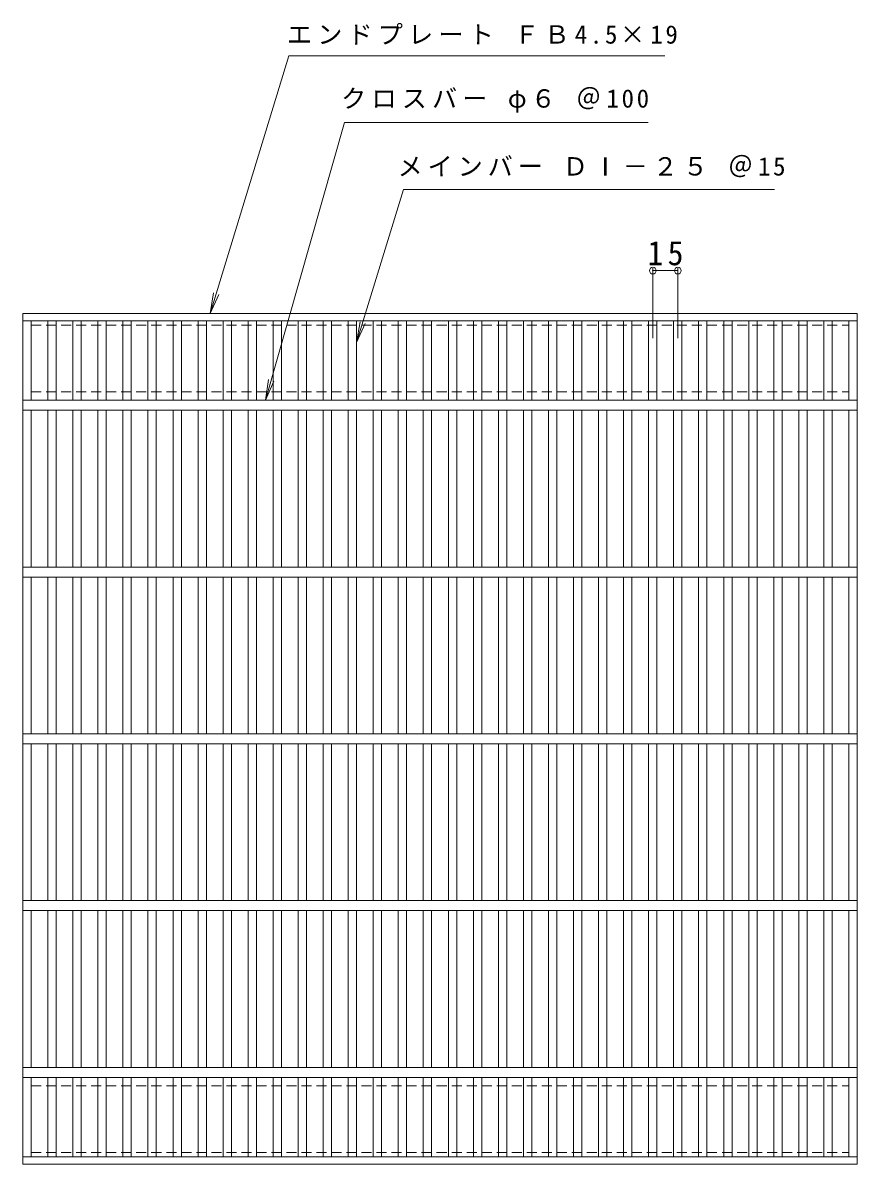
# Model space of a CAD drawing. Units: millimetres at full size, sheet at 1:5; details may follow other scales. Extents: x -577 to 829, y -688 to 644.
# Drawn here: x -575 to -75, y -40 to 644 of the extents above; entities that cross this region are included whole.
import ezdxf

# ---------------------------------------------------------------- set-up
doc = ezdxf.new("R2010")
doc.units = ezdxf.units.MM
doc.header["$LTSCALE"] = 5
doc.header["$PDMODE"] = 32
doc.header["$PDSIZE"] = 4
doc.linetypes.add('DASHED1', pattern=[1.8, 1.2, -0.6])
for name, color, linetype, lineweight in [('1-1_1-1ﾚｲﾔ', 2, 'Continuous', 9), ('1-2_1-2ﾚｲﾔ', 3, 'Continuous', 9), ('1-4_1-4ﾚｲﾔ', 7, 'Continuous', 9), ('1-5_1-5ﾚｲﾔ', 7, 'Continuous', 9)]:
    doc.layers.add(name, color=color, linetype=linetype, lineweight=lineweight)
doc.styles.add('ＭＳ ゴシック', font='')
doc.styles.get('ＭＳ ゴシック').set_extended_font_data('MS Gothic')

msp = doc.modelspace()

# ---------------------------------------------------------------- linework, layer by layer
at = {"layer": '1-1_1-1ﾚｲﾔ', "linetype": 'DASHED1'}
for p, q in [((-570.027, 423.227), (-570.027, 463.227)), ((-570.027, 463.227), (-80.027, 463.227)), ((-570.027, 7.227), (-570.027, -32.773)), ((-570.027, -32.773), (-80.027, -32.773))]:
    msp.add_line(p, q, dxfattribs=at)
for points in [[(-570.027, 423.227), (-80.027, 423.227), (-80.027, 463.227)], [(-570.027, 7.227), (-80.027, 7.227), (-80.027, -32.773)]]:
    msp.add_lwpolyline(points, dxfattribs=at)
at = {"layer": '1-2_1-2ﾚｲﾔ'}
for p, q in [((-575.027, -39.773), (-575.027, 470.227)), ((-575.027, 470.227), (-75.027, 470.227)), ((-575.027, 465.727), (-75.027, 465.727)), ((-570.027, 418.227), (-570.027, 465.727)), ((-560.027, 418.227), (-560.027, 465.727)), ((-555.027, 418.227), (-555.027, 465.727)), ((-545.027, 418.227), (-545.027, 465.727)), ((-540.027, 418.227), (-540.027, 465.727)), ((-530.027, 418.227), (-530.027, 465.727)), ((-525.027, 418.227), (-525.027, 465.727)), ((-515.027, 418.227), (-515.027, 465.727)), ((-510.027, 418.227), (-510.027, 465.727)), ((-500.027, 418.227), (-500.027, 465.727)), ((-495.027, 418.227), (-495.027, 465.727)), ((-485.027, 418.227), (-485.027, 465.727)), ((-480.027, 418.227), (-480.027, 465.727)), ((-470.027, 418.227), (-470.027, 465.727)), ((-465.027, 418.227), (-465.027, 465.727)), ((-455.027, 418.227), (-455.027, 465.727)), ((-450.027, 418.227), (-450.027, 465.727)), ((-440.027, 418.227), (-440.027, 465.727)), ((-435.027, 418.227), (-435.027, 465.727)), ((-425.027, 418.227), (-425.027, 465.727)), ((-420.027, 418.227), (-420.027, 465.727)), ((-410.027, 418.227), (-410.027, 465.727)), ((-405.027, 418.227), (-405.027, 465.727)), ((-395.027, 418.227), (-395.027, 465.727)), ((-390.027, 418.227), (-390.027, 465.727)), ((-380.027, 418.227), (-380.027, 465.727)), ((-375.027, 418.227), (-375.027, 465.727)), ((-365.027, 418.227), (-365.027, 465.727)), ((-360.027, 418.227), (-360.027, 465.727)), ((-350.027, 418.227), (-350.027, 465.727)), ((-345.027, 418.227), (-345.027, 465.727)), ((-335.027, 418.227), (-335.027, 465.727)), ((-330.027, 418.227), (-330.027, 465.727)), ((-320.027, 418.227), (-320.027, 465.727)), ((-315.027, 418.227), (-315.027, 465.727)), ((-305.027, 418.227), (-305.027, 465.727)), ((-300.027, 418.227), (-300.027, 465.727)), ((-290.027, 418.227), (-290.027, 465.727)), ((-285.027, 418.227), (-285.027, 465.727)), ((-275.027, 418.227), (-275.027, 465.727)), ((-270.027, 418.227), (-270.027, 465.727)), ((-260.027, 418.227), (-260.027, 465.727)), ((-255.027, 418.227), (-255.027, 465.727)), ((-245.027, 418.227), (-245.027, 465.727)), ((-240.027, 418.227), (-240.027, 465.727)), ((-230.027, 418.227), (-230.027, 465.727)), ((-225.027, 418.227), (-225.027, 465.727)), ((-215.027, 418.227), (-215.027, 465.727)), ((-210.027, 418.227), (-210.027, 465.727)), ((-200.027, 418.227), (-200.027, 465.727)), ((-195.027, 418.227), (-195.027, 465.727)), ((-185.027, 418.227), (-185.027, 465.727)), ((-180.027, 418.227), (-180.027, 465.727)), ((-170.027, 418.227), (-170.027, 465.727)), ((-165.027, 418.227), (-165.027, 465.727)), ((-155.027, 418.227), (-155.027, 465.727)), ((-150.027, 418.227), (-150.027, 465.727)), ((-140.027, 418.227), (-140.027, 465.727)), ((-135.027, 418.227), (-135.027, 465.727)), ((-125.027, 418.227), (-125.027, 465.727)), ((-120.027, 418.227), (-120.027, 465.727)), ((-110.027, 418.227), (-110.027, 465.727)), ((-105.027, 418.227), (-105.027, 465.727)), ((-95.027, 418.227), (-95.027, 465.727)), ((-90.027, 418.227), (-90.027, 465.727)), ((-80.027, 418.227), (-80.027, 465.727)), ((-75.027, -39.773), (-75.027, 470.227)), ((-75.027, 418.227), (-575.027, 418.227)), ((-75.027, 412.227), (-575.027, 412.227)), ((-570.027, 318.227), (-570.027, 412.227)), ((-560.027, 318.227), (-560.027, 412.227)), ((-555.027, 318.227), (-555.027, 412.227)), ((-545.027, 318.227), (-545.027, 412.227)), ((-540.027, 318.227), (-540.027, 412.227)), ((-530.027, 318.227), (-530.027, 412.227)), ((-525.027, 318.227), (-525.027, 412.227)), ((-515.027, 318.227), (-515.027, 412.227)), ((-510.027, 318.227), (-510.027, 412.227)), ((-500.027, 318.227), (-500.027, 412.227)), ((-495.027, 318.227), (-495.027, 412.227)), ((-485.027, 318.227), (-485.027, 412.227)), ((-480.027, 318.227), (-480.027, 412.227)), ((-470.027, 318.227), (-470.027, 412.227)), ((-465.027, 318.227), (-465.027, 412.227)), ((-455.027, 318.227), (-455.027, 412.227)), ((-450.027, 318.227), (-450.027, 412.227)), ((-440.027, 318.227), (-440.027, 412.227)), ((-435.027, 318.227), (-435.027, 412.227)), ((-425.027, 318.227), (-425.027, 412.227)), ((-420.027, 318.227), (-420.027, 412.227)), ((-410.027, 318.227), (-410.027, 412.227)), ((-405.027, 318.227), (-405.027, 412.227)), ((-395.027, 318.227), (-395.027, 412.227)), ((-390.027, 318.227), (-390.027, 412.227)), ((-380.027, 318.227), (-380.027, 412.227)), ((-375.027, 318.227), (-375.027, 412.227)), ((-365.027, 318.227), (-365.027, 412.227)), ((-360.027, 318.227), (-360.027, 412.227)), ((-350.027, 318.227), (-350.027, 412.227)), ((-345.027, 318.227), (-345.027, 412.227)), ((-335.027, 318.227), (-335.027, 412.227)), ((-330.027, 318.227), (-330.027, 412.227)), ((-320.027, 318.227), (-320.027, 412.227)), ((-315.027, 318.227), (-315.027, 412.227)), ((-305.027, 318.227), (-305.027, 412.227)), ((-300.027, 318.227), (-300.027, 412.227)), ((-290.027, 318.227), (-290.027, 412.227)), ((-285.027, 318.227), (-285.027, 412.227)), ((-275.027, 318.227), (-275.027, 412.227)), ((-270.027, 318.227), (-270.027, 412.227)), ((-260.027, 318.227), (-260.027, 412.227)), ((-255.027, 318.227), (-255.027, 412.227)), ((-245.027, 318.227), (-245.027, 412.227)), ((-240.027, 318.227), (-240.027, 412.227)), ((-230.027, 318.227), (-230.027, 412.227)), ((-225.027, 318.227), (-225.027, 412.227)), ((-215.027, 318.227), (-215.027, 412.227)), ((-210.027, 318.227), (-210.027, 412.227)), ((-200.027, 318.227), (-200.027, 412.227)), ((-195.027, 318.227), (-195.027, 412.227)), ((-185.027, 318.227), (-185.027, 412.227)), ((-180.027, 318.227), (-180.027, 412.227)), ((-170.027, 318.227), (-170.027, 412.227)), ((-165.027, 318.227), (-165.027, 412.227)), ((-155.027, 318.227), (-155.027, 412.227)), ((-150.027, 318.227), (-150.027, 412.227)), ((-140.027, 318.227), (-140.027, 412.227)), ((-135.027, 318.227), (-135.027, 412.227)), ((-125.027, 318.227), (-125.027, 412.227)), ((-120.027, 318.227), (-120.027, 412.227)), ((-110.027, 318.227), (-110.027, 412.227)), ((-105.027, 318.227), (-105.027, 412.227)), ((-95.027, 318.227), (-95.027, 412.227)), ((-90.027, 318.227), (-90.027, 412.227)), ((-80.027, 318.227), (-80.027, 412.227)), ((-75.027, 318.227), (-575.027, 318.227)), ((-75.027, 312.227), (-575.027, 312.227)), ((-570.027, 218.227), (-570.027, 312.227)), ((-560.027, 218.227), (-560.027, 312.227)), ((-555.027, 218.227), (-555.027, 312.227)), ((-545.027, 218.227), (-545.027, 312.227)), ((-540.027, 218.227), (-540.027, 312.227)), ((-530.027, 218.227), (-530.027, 312.227)), ((-525.027, 218.227), (-525.027, 312.227)), ((-515.027, 218.227), (-515.027, 312.227)), ((-510.027, 218.227), (-510.027, 312.227)), ((-500.027, 218.227), (-500.027, 312.227)), ((-495.027, 218.227), (-495.027, 312.227)), ((-485.027, 218.227), (-485.027, 312.227)), ((-480.027, 218.227), (-480.027, 312.227)), ((-470.027, 218.227), (-470.027, 312.227)), ((-465.027, 218.227), (-465.027, 312.227)), ((-455.027, 218.227), (-455.027, 312.227)), ((-450.027, 218.227), (-450.027, 312.227)), ((-440.027, 218.227), (-440.027, 312.227)), ((-435.027, 218.227), (-435.027, 312.227)), ((-425.027, 218.227), (-425.027, 312.227)), ((-420.027, 218.227), (-420.027, 312.227)), ((-410.027, 218.227), (-410.027, 312.227)), ((-405.027, 218.227), (-405.027, 312.227)), ((-395.027, 218.227), (-395.027, 312.227)), ((-390.027, 218.227), (-390.027, 312.227)), ((-380.027, 218.227), (-380.027, 312.227)), ((-375.027, 218.227), (-375.027, 312.227)), ((-365.027, 218.227), (-365.027, 312.227)), ((-360.027, 218.227), (-360.027, 312.227)), ((-350.027, 218.227), (-350.027, 312.227)), ((-345.027, 218.227), (-345.027, 312.227)), ((-335.027, 218.227), (-335.027, 312.227)), ((-330.027, 218.227), (-330.027, 312.227)), ((-320.027, 218.227), (-320.027, 312.227)), ((-315.027, 218.227), (-315.027, 312.227)), ((-305.027, 218.227), (-305.027, 312.227)), ((-300.027, 218.227), (-300.027, 312.227)), ((-290.027, 218.227), (-290.027, 312.227)), ((-285.027, 218.227), (-285.027, 312.227)), ((-275.027, 218.227), (-275.027, 312.227)), ((-270.027, 218.227), (-270.027, 312.227)), ((-260.027, 218.227), (-260.027, 312.227)), ((-255.027, 218.227), (-255.027, 312.227)), ((-245.027, 218.227), (-245.027, 312.227)), ((-240.027, 218.227), (-240.027, 312.227)), ((-230.027, 218.227), (-230.027, 312.227)), ((-225.027, 218.227), (-225.027, 312.227)), ((-215.027, 218.227), (-215.027, 312.227)), ((-210.027, 218.227), (-210.027, 312.227)), ((-200.027, 218.227), (-200.027, 312.227)), ((-195.027, 218.227), (-195.027, 312.227)), ((-185.027, 218.227), (-185.027, 312.227)), ((-180.027, 218.227), (-180.027, 312.227)), ((-170.027, 218.227), (-170.027, 312.227)), ((-165.027, 218.227), (-165.027, 312.227)), ((-155.027, 218.227), (-155.027, 312.227)), ((-150.027, 218.227), (-150.027, 312.227)), ((-140.027, 218.227), (-140.027, 312.227)), ((-135.027, 218.227), (-135.027, 312.227)), ((-125.027, 218.227), (-125.027, 312.227)), ((-120.027, 218.227), (-120.027, 312.227)), ((-110.027, 218.227), (-110.027, 312.227)), ((-105.027, 218.227), (-105.027, 312.227)), ((-95.027, 218.227), (-95.027, 312.227)), ((-90.027, 218.227), (-90.027, 312.227)), ((-80.027, 218.227), (-80.027, 312.227)), ((-75.027, 218.227), (-575.027, 218.227)), ((-75.027, 212.227), (-575.027, 212.227)), ((-570.027, 118.227), (-570.027, 212.227)), ((-560.027, 118.227), (-560.027, 212.227)), ((-555.027, 118.227), (-555.027, 212.227)), ((-545.027, 118.227), (-545.027, 212.227)), ((-540.027, 118.227), (-540.027, 212.227)), ((-530.027, 118.227), (-530.027, 212.227)), ((-525.027, 118.227), (-525.027, 212.227)), ((-515.027, 118.227), (-515.027, 212.227)), ((-510.027, 118.227), (-510.027, 212.227)), ((-500.027, 118.227), (-500.027, 212.227)), ((-495.027, 118.227), (-495.027, 212.227)), ((-485.027, 118.227), (-485.027, 212.227)), ((-480.027, 118.227), (-480.027, 212.227)), ((-470.027, 118.227), (-470.027, 212.227)), ((-465.027, 118.227), (-465.027, 212.227)), ((-455.027, 118.227), (-455.027, 212.227)), ((-450.027, 118.227), (-450.027, 212.227)), ((-440.027, 118.227), (-440.027, 212.227)), ((-435.027, 118.227), (-435.027, 212.227)), ((-425.027, 118.227), (-425.027, 212.227)), ((-420.027, 118.227), (-420.027, 212.227)), ((-410.027, 118.227), (-410.027, 212.227)), ((-405.027, 118.227), (-405.027, 212.227)), ((-395.027, 118.227), (-395.027, 212.227)), ((-390.027, 118.227), (-390.027, 212.227)), ((-380.027, 118.227), (-380.027, 212.227)), ((-375.027, 118.227), (-375.027, 212.227)), ((-365.027, 118.227), (-365.027, 212.227)), ((-360.027, 118.227), (-360.027, 212.227)), ((-350.027, 118.227), (-350.027, 212.227)), ((-345.027, 118.227), (-345.027, 212.227)), ((-335.027, 118.227), (-335.027, 212.227)), ((-330.027, 118.227), (-330.027, 212.227)), ((-320.027, 118.227), (-320.027, 212.227)), ((-315.027, 118.227), (-315.027, 212.227)), ((-305.027, 118.227), (-305.027, 212.227)), ((-300.027, 118.227), (-300.027, 212.227)), ((-290.027, 118.227), (-290.027, 212.227)), ((-285.027, 118.227), (-285.027, 212.227)), ((-275.027, 118.227), (-275.027, 212.227)), ((-270.027, 118.227), (-270.027, 212.227)), ((-260.027, 118.227), (-260.027, 212.227)), ((-255.027, 118.227), (-255.027, 212.227)), ((-245.027, 118.227), (-245.027, 212.227)), ((-240.027, 118.227), (-240.027, 212.227)), ((-230.027, 118.227), (-230.027, 212.227)), ((-225.027, 118.227), (-225.027, 212.227)), ((-215.027, 118.227), (-215.027, 212.227)), ((-210.027, 118.227), (-210.027, 212.227)), ((-200.027, 118.227), (-200.027, 212.227)), ((-195.027, 118.227), (-195.027, 212.227)), ((-185.027, 118.227), (-185.027, 212.227)), ((-180.027, 118.227), (-180.027, 212.227)), ((-170.027, 118.227), (-170.027, 212.227)), ((-165.027, 118.227), (-165.027, 212.227)), ((-155.027, 118.227), (-155.027, 212.227)), ((-150.027, 118.227), (-150.027, 212.227)), ((-140.027, 118.227), (-140.027, 212.227)), ((-135.027, 118.227), (-135.027, 212.227)), ((-125.027, 118.227), (-125.027, 212.227)), ((-120.027, 118.227), (-120.027, 212.227)), ((-110.027, 118.227), (-110.027, 212.227)), ((-105.027, 118.227), (-105.027, 212.227)), ((-95.027, 118.227), (-95.027, 212.227)), ((-90.027, 118.227), (-90.027, 212.227)), ((-80.027, 118.227), (-80.027, 212.227)), ((-75.027, 118.227), (-575.027, 118.227)), ((-75.027, 112.227), (-575.027, 112.227)), ((-570.027, 18.227), (-570.027, 112.227)), ((-560.027, 18.227), (-560.027, 112.227)), ((-555.027, 18.227), (-555.027, 112.227)), ((-545.027, 18.227), (-545.027, 112.227)), ((-540.027, 18.227), (-540.027, 112.227)), ((-530.027, 18.227), (-530.027, 112.227)), ((-525.027, 18.227), (-525.027, 112.227)), ((-515.027, 18.227), (-515.027, 112.227)), ((-510.027, 18.227), (-510.027, 112.227)), ((-500.027, 18.227), (-500.027, 112.227)), ((-495.027, 18.227), (-495.027, 112.227)), ((-485.027, 18.227), (-485.027, 112.227)), ((-480.027, 18.227), (-480.027, 112.227)), ((-470.027, 18.227), (-470.027, 112.227)), ((-465.027, 18.227), (-465.027, 112.227)), ((-455.027, 18.227), (-455.027, 112.227)), ((-450.027, 18.227), (-450.027, 112.227)), ((-440.027, 18.227), (-440.027, 112.227)), ((-435.027, 18.227), (-435.027, 112.227)), ((-425.027, 18.227), (-425.027, 112.227)), ((-420.027, 18.227), (-420.027, 112.227)), ((-410.027, 18.227), (-410.027, 112.227)), ((-405.027, 18.227), (-405.027, 112.227)), ((-395.027, 18.227), (-395.027, 112.227)), ((-390.027, 18.227), (-390.027, 112.227)), ((-380.027, 18.227), (-380.027, 112.227)), ((-375.027, 18.227), (-375.027, 112.227)), ((-365.027, 18.227), (-365.027, 112.227)), ((-360.027, 18.227), (-360.027, 112.227)), ((-350.027, 18.227), (-350.027, 112.227)), ((-345.027, 18.227), (-345.027, 112.227)), ((-335.027, 18.227), (-335.027, 112.227)), ((-330.027, 18.227), (-330.027, 112.227)), ((-320.027, 18.227), (-320.027, 112.227)), ((-315.027, 18.227), (-315.027, 112.227)), ((-305.027, 18.227), (-305.027, 112.227)), ((-300.027, 18.227), (-300.027, 112.227)), ((-290.027, 18.227), (-290.027, 112.227)), ((-285.027, 18.227), (-285.027, 112.227)), ((-275.027, 18.227), (-275.027, 112.227)), ((-270.027, 18.227), (-270.027, 112.227)), ((-260.027, 18.227), (-260.027, 112.227)), ((-255.027, 18.227), (-255.027, 112.227)), ((-245.027, 18.227), (-245.027, 112.227)), ((-240.027, 18.227), (-240.027, 112.227)), ((-230.027, 18.227), (-230.027, 112.227)), ((-225.027, 18.227), (-225.027, 112.227)), ((-215.027, 18.227), (-215.027, 112.227)), ((-210.027, 18.227), (-210.027, 112.227)), ((-200.027, 18.227), (-200.027, 112.227)), ((-195.027, 18.227), (-195.027, 112.227)), ((-185.027, 18.227), (-185.027, 112.227)), ((-180.027, 18.227), (-180.027, 112.227)), ((-170.027, 18.227), (-170.027, 112.227)), ((-165.027, 18.227), (-165.027, 112.227)), ((-155.027, 18.227), (-155.027, 112.227)), ((-150.027, 18.227), (-150.027, 112.227)), ((-140.027, 18.227), (-140.027, 112.227)), ((-135.027, 18.227), (-135.027, 112.227)), ((-125.027, 18.227), (-125.027, 112.227)), ((-120.027, 18.227), (-120.027, 112.227)), ((-110.027, 18.227), (-110.027, 112.227)), ((-105.027, 18.227), (-105.027, 112.227)), ((-95.027, 18.227), (-95.027, 112.227)), ((-90.027, 18.227), (-90.027, 112.227)), ((-80.027, 18.227), (-80.027, 112.227)), ((-75.027, 18.227), (-575.027, 18.227)), ((-75.027, 12.227), (-575.027, 12.227)), ((-570.027, -35.273), (-570.027, 12.227)), ((-560.027, -35.273), (-560.027, 12.227)), ((-555.027, -35.273), (-555.027, 12.227)), ((-545.027, -35.273), (-545.027, 12.227)), ((-540.027, -35.273), (-540.027, 12.227)), ((-530.027, -35.273), (-530.027, 12.227)), ((-525.027, -35.273), (-525.027, 12.227)), ((-515.027, -35.273), (-515.027, 12.227)), ((-510.027, -35.273), (-510.027, 12.227)), ((-500.027, -35.273), (-500.027, 12.227)), ((-495.027, -35.273), (-495.027, 12.227)), ((-485.027, -35.273), (-485.027, 12.227)), ((-480.027, -35.273), (-480.027, 12.227)), ((-470.027, -35.273), (-470.027, 12.227)), ((-465.027, -35.273), (-465.027, 12.227)), ((-455.027, -35.273), (-455.027, 12.227)), ((-450.027, -35.273), (-450.027, 12.227)), ((-440.027, -35.273), (-440.027, 12.227)), ((-435.027, -35.273), (-435.027, 12.227)), ((-425.027, -35.273), (-425.027, 12.227)), ((-420.027, -35.273), (-420.027, 12.227)), ((-410.027, -35.273), (-410.027, 12.227)), ((-405.027, -35.273), (-405.027, 12.227)), ((-395.027, -35.273), (-395.027, 12.227)), ((-390.027, -35.273), (-390.027, 12.227)), ((-380.027, -35.273), (-380.027, 12.227)), ((-375.027, -35.273), (-375.027, 12.227)), ((-365.027, -35.273), (-365.027, 12.227)), ((-360.027, -35.273), (-360.027, 12.227)), ((-350.027, -35.273), (-350.027, 12.227)), ((-345.027, -35.273), (-345.027, 12.227)), ((-335.027, -35.273), (-335.027, 12.227)), ((-330.027, -35.273), (-330.027, 12.227)), ((-320.027, -35.273), (-320.027, 12.227)), ((-315.027, -35.273), (-315.027, 12.227)), ((-305.027, -35.273), (-305.027, 12.227)), ((-300.027, -35.273), (-300.027, 12.227)), ((-290.027, -35.273), (-290.027, 12.227)), ((-285.027, -35.273), (-285.027, 12.227)), ((-275.027, -35.273), (-275.027, 12.227)), ((-270.027, -35.273), (-270.027, 12.227)), ((-260.027, -35.273), (-260.027, 12.227)), ((-255.027, -35.273), (-255.027, 12.227)), ((-245.027, -35.273), (-245.027, 12.227)), ((-240.027, -35.273), (-240.027, 12.227)), ((-230.027, -35.273), (-230.027, 12.227)), ((-225.027, -35.273), (-225.027, 12.227)), ((-215.027, -35.273), (-215.027, 12.227)), ((-210.027, -35.273), (-210.027, 12.227)), ((-200.027, -35.273), (-200.027, 12.227)), ((-195.027, -35.273), (-195.027, 12.227)), ((-185.027, -35.273), (-185.027, 12.227)), ((-180.027, -35.273), (-180.027, 12.227)), ((-170.027, -35.273), (-170.027, 12.227)), ((-165.027, -35.273), (-165.027, 12.227)), ((-155.027, -35.273), (-155.027, 12.227)), ((-150.027, -35.273), (-150.027, 12.227)), ((-140.027, -35.273), (-140.027, 12.227)), ((-135.027, -35.273), (-135.027, 12.227)), ((-125.027, -35.273), (-125.027, 12.227)), ((-120.027, -35.273), (-120.027, 12.227)), ((-110.027, -35.273), (-110.027, 12.227)), ((-105.027, -35.273), (-105.027, 12.227)), ((-95.027, -35.273), (-95.027, 12.227)), ((-90.027, -35.273), (-90.027, 12.227)), ((-80.027, -35.273), (-80.027, 12.227)), ((-75.027, -35.273), (-575.027, -35.273)), ((-75.027, -39.773), (-575.027, -39.773))]:
    msp.add_line(p, q, dxfattribs=at)
at = {"layer": '1-4_1-4ﾚｲﾔ'}
for p, q in [((-197.527, 497.402), (-197.527, 455.524)), ((-197.527, 495.902), (-182.527, 495.902)), ((-182.527, 497.402), (-182.527, 455.524))]:
    msp.add_line(p, q, dxfattribs=at)
for p in [(-197.527, 495.902), (-182.527, 495.902)]:
    msp.add_point(p, dxfattribs=at)
at = {"layer": '1-5_1-5ﾚｲﾔ'}
for p, q in [((-462.82, 470.227), (-415.563, 624.656)), ((-190.203, 624.656), (-415.563, 624.656)), ((-429.616, 418.227), (-382.274, 584.656)), ((-200.188, 584.656), (-382.274, 584.656)), ((-375.027, 452.802), (-346.919, 544.656)), ((-124.593, 544.656), (-346.919, 544.656)), ((-462.82, 470.227), (-460.753, 482.555)), ((-462.82, 470.227), (-457.633, 481.6)), ((-375.027, 452.802), (-372.961, 465.13)), ((-375.027, 452.802), (-369.841, 464.175)), ((-429.616, 418.227), (-427.794, 430.593)), ((-429.616, 418.227), (-424.656, 429.701))]:
    msp.add_line(p, q, dxfattribs=at)

# ---------------------------------------------------------------- texts
at = {"layer": '1-4_1-4ﾚｲﾔ', "color": 2, "insert": (-200.652, 498.902), "char_height": 14.66, "attachment_point": 7, "style": 'ＭＳ ゴシック'}
msp.add_mtext('\\T1.27;\\W0.95;15', dxfattribs=at)
at = {"layer": '1-5_1-5ﾚｲﾔ', "char_height": 11, "attachment_point": 7, "style": 'ＭＳ ゴシック'}
for s, insert in [('\\T1.21;エンドプレート\\~ＦＢ4.5×19', (-416.729, 631.369)), ('\\T1.21;クロスバー\\~φ６\\~＠100', (-384.247, 590.645)), ('\\T1.2;メインバー\\~ＤⅠ－２５\\~＠15', (-350.437, 551.892))]:
    msp.add_mtext(s, dxfattribs=dict(at, insert=insert))

doc.saveas('drawing.dxf')
